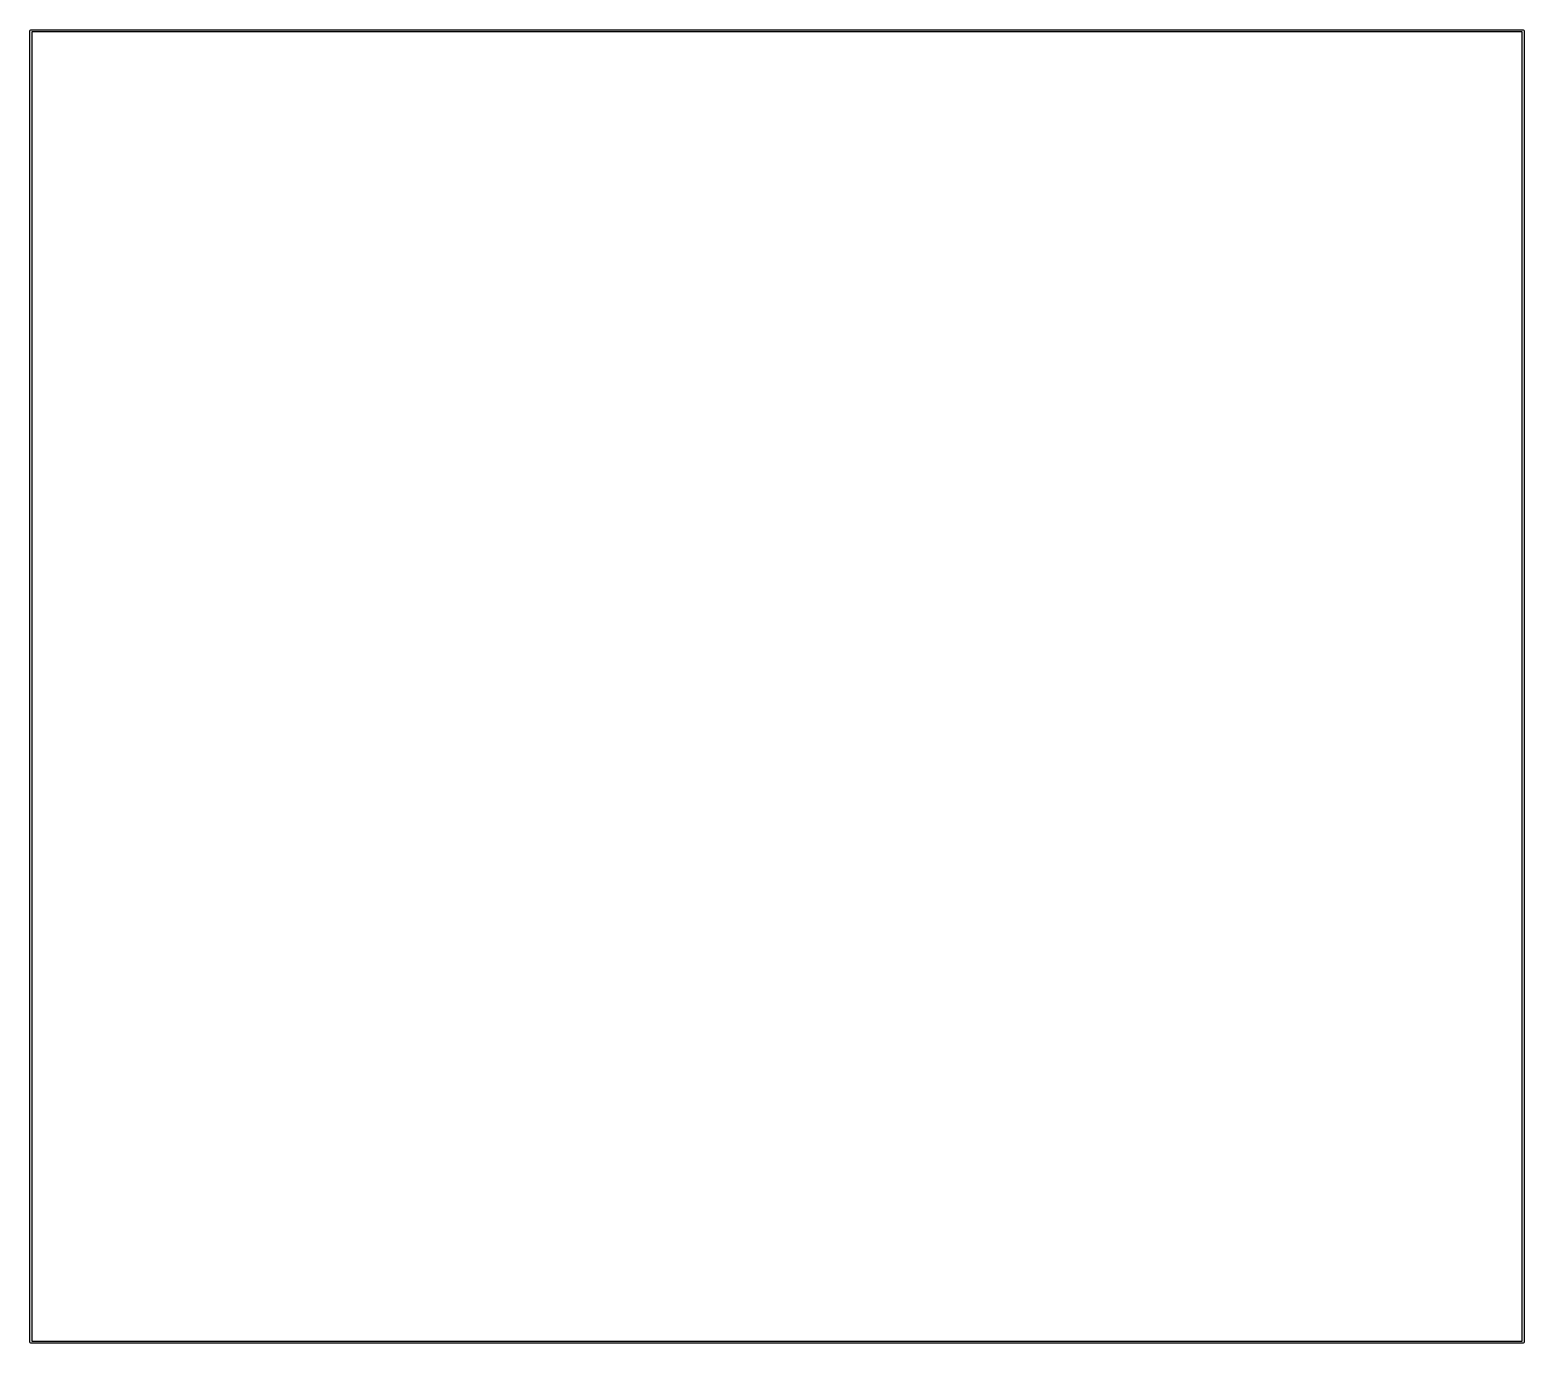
# Model space of a CAD drawing. Extents: x -0.1 to 79.7, y -0.1 to 70.
import ezdxf

# ---------------------------------------------------------------- set-up
doc = ezdxf.new("R2010")
doc.units = 0
doc.layers.add('BLACK', color=7, linetype='CONTINUOUS')

msp = doc.modelspace()

# ---------------------------------------------------------------- linework, layer by layer
at = {"layer": 'BLACK', "linetype": 'CONTINUOUS'}
for p, q in [((-0.065, 69.915), (-0.050355, 69.9504)), ((-0.065, -0.035), (-0.065, 69.915)), ((-0.050355, 69.9504), (-0.015, 69.965)), ((-0.015, 69.965), (79.62, 69.965)), ((0.035, 69.865), (0.035, 0.015)), ((79.57, 69.865), (0.035, 69.865)), ((79.57, 0.015), (79.57, 69.865)), ((79.62, 69.965), (79.6554, 69.9504)), ((79.6554, 69.9504), (79.67, 69.915)), ((79.67, 69.915), (79.67, -0.035)), ((0.035, 0.015), (79.57, 0.015)), ((-0.050355, -0.070355), (-0.065, -0.035)), ((-0.015, -0.085), (-0.050355, -0.070355)), ((79.62, -0.085), (-0.015, -0.085)), ((79.6554, -0.070355), (79.62, -0.085)), ((79.67, -0.035), (79.6554, -0.070355))]:
    msp.add_line(p, q, dxfattribs=at)

doc.saveas('drawing.dxf')
